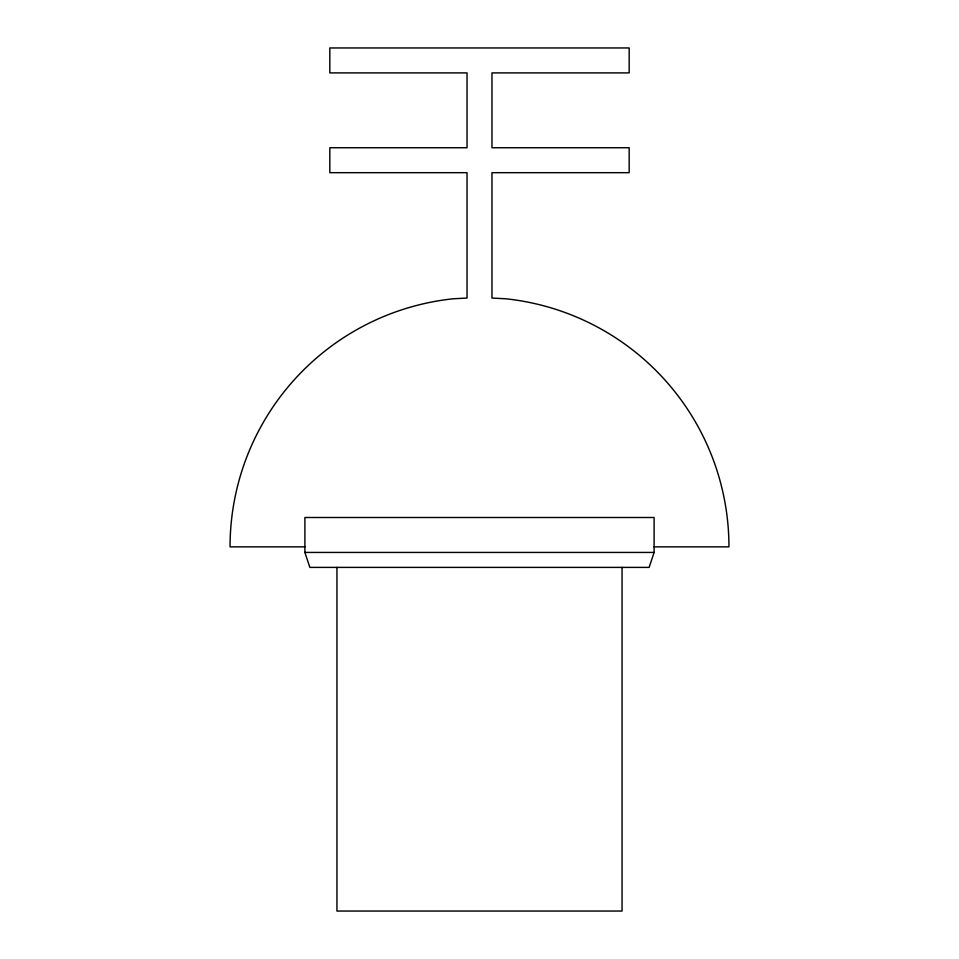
<?xml version="1.0" encoding="UTF-8"?>
<svg xmlns="http://www.w3.org/2000/svg" width="959" height="959" viewBox="0 0 959 959"><rect width="100%" height="100%" fill="white"/><g stroke="black" fill="none" stroke-linecap="round" stroke-linejoin="round"><path stroke-width="1.44" d="M654.11 552.432L649.123 567.392L309.877 567.392L304.89 552.432L304.89 517.5L654.11 517.5L654.11 552.432L304.89 552.432M304.962 546.846L230.052 546.846A249.448 249.448 0 0 1 453.427 298.764L467.033 298.057L467.033 172.68L329.824 172.68L329.824 147.734L467.033 147.734L467.033 72.896L329.824 72.896L329.824 47.95L629.176 47.95L629.176 72.896L491.967 72.896L491.967 147.734L629.176 147.734L629.176 172.68L491.967 172.68L491.967 298.057L505.573 298.764A249.448 249.448 0 0 1 728.948 546.846L654.038 546.846M622.055 567.368L622.055 911.05L336.945 911.05L336.945 567.368"/></g></svg>
